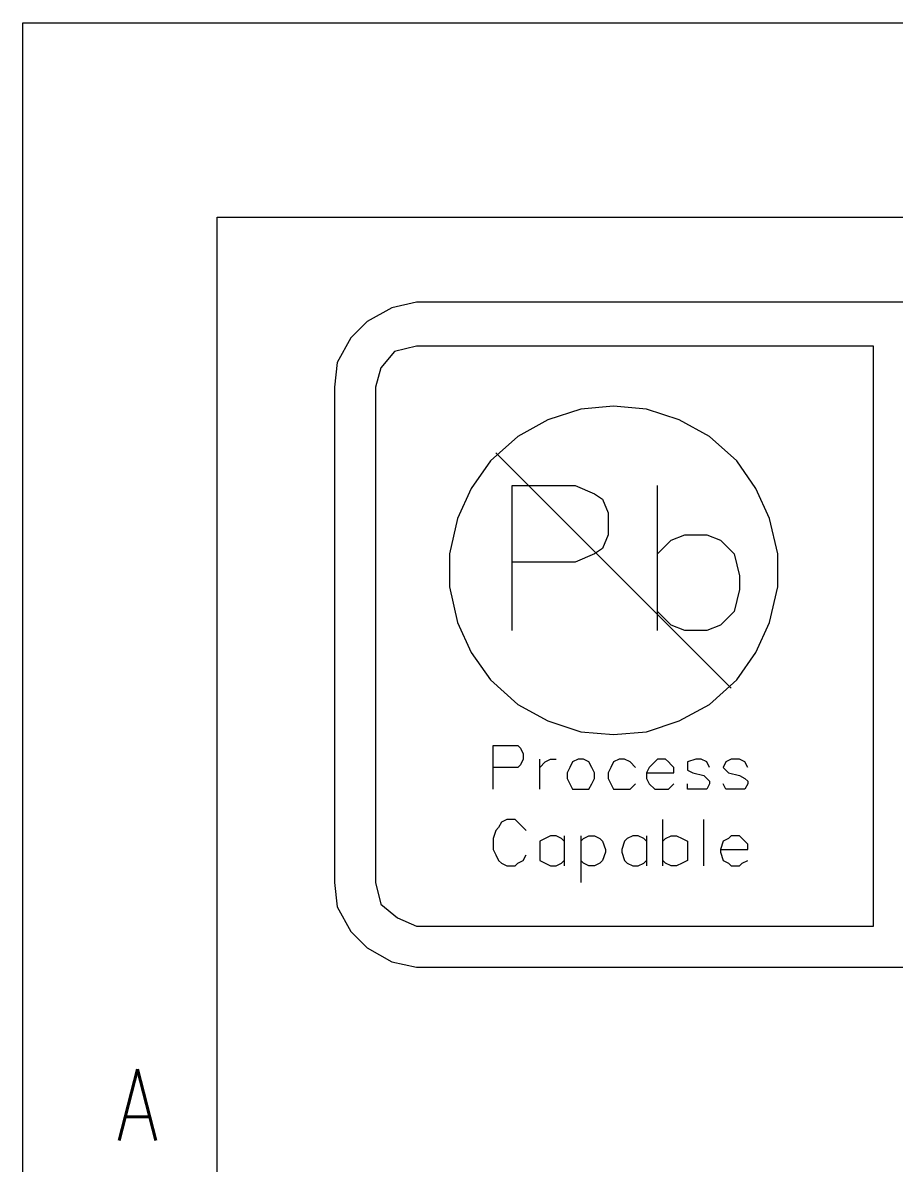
# Model space of a CAD drawing. Extents: x 2510 to 2649, y 709 to 759.
# Drawn here: x 2510.31 to 2515.84, y 751.44 to 758.68 of the extents above; entities that cross this region are included whole.
import ezdxf
from ezdxf.enums import TextEntityAlignment as Align

# ---------------------------------------------------------------- set-up
doc = ezdxf.new("R2010")
doc.units = 0
doc.header["$MEASUREMENT"] = 0
doc.layers.add('HANBO', color=7, linetype='CONTINUOUS', lineweight=9)
doc.styles.add('ROMANS', font='ROMANS.SHX', dxfattribs={"bigfont": 'gbcbig.shx'})

# ---------------------------------------------------------------- blocks, each defined once
blk = doc.blocks.new('ea')
at = {"layer": 'HANBO', "lineweight": 0}
for points in [[(45.6622, 80.5815), (45.5141, 80.5486), (45.3659, 80.4663), (45.267, 80.3675), (45.1847, 80.2193), (45.1682, 80.071)], [(53.1383, 80.5815), (45.6622, 80.5815)], [(45.6622, 80.3181), (45.5305, 80.2851), (45.4482, 80.1863), (45.4153, 80.071)], [(48.4122, 80.3181), (45.6622, 80.3181)], [(48.4122, 76.827), (48.4122, 80.3181)], [(45.1682, 80.071), (45.1682, 77.0904)], [(45.4153, 80.071), (45.4153, 77.0904)], [(46.8479, 79.9558), (46.6503, 79.9392), (46.4527, 79.8734), (46.2715, 79.7746), (46.1068, 79.6264), (45.9916, 79.4617), (45.9093, 79.2806), (45.8599, 79.0666), (45.8599, 78.8689), (45.9093, 78.6549), (45.9916, 78.4737), (46.1068, 78.309), (46.2715, 78.1608), (46.4527, 78.062), (46.6503, 77.9962), (46.8479, 77.9797), (47.0455, 77.9962), (47.2431, 78.062), (47.4242, 78.1608), (47.5889, 78.309), (47.7042, 78.4737), (47.7865, 78.6549), (47.8359, 78.8689), (47.8359, 79.0666), (47.7865, 79.2806), (47.7042, 79.4617), (47.5889, 79.6264), (47.4242, 79.7746), (47.2431, 79.8734), (47.0455, 79.9392), (46.8479, 79.9558)], [(46.1398, 79.6758), (47.556, 78.2596)], [(46.2386, 78.6055), (46.2386, 79.4783), (46.6173, 79.4783), (46.7326, 79.4288), (46.782, 79.3959), (46.815, 79.3135), (46.815, 79.1818), (46.782, 79.0994), (46.7326, 79.0666), (46.6173, 79.0172), (46.2386, 79.0172)], [(47.1113, 78.6055), (47.1113, 79.4783)], [(47.1113, 79.0666), (47.1937, 79.1489), (47.276, 79.1818), (47.4077, 79.1818), (47.4901, 79.1489), (47.5724, 79.0666), (47.6054, 78.9348), (47.6054, 78.8524), (47.5724, 78.7207), (47.4901, 78.6384), (47.4077, 78.6055), (47.276, 78.6055), (47.1937, 78.6384), (47.1113, 78.7207)], [(46.1233, 77.6503), (46.1233, 77.9138), (46.2386, 77.9138), (46.2715, 77.9138), (46.288, 77.8974), (46.3045, 77.8644), (46.3045, 77.8315), (46.288, 77.7985), (46.2715, 77.7821), (46.2386, 77.7821), (46.1233, 77.7821)], [(46.4033, 77.6503), (46.4033, 77.8315)], [(46.4033, 77.7491), (46.4033, 77.7821), (46.4362, 77.815), (46.4691, 77.8315), (46.5021, 77.8315)], [(46.6338, 77.8315), (46.6009, 77.815), (46.5844, 77.7821), (46.5679, 77.7491), (46.5679, 77.7163), (46.5844, 77.6833), (46.6009, 77.6503), (46.6338, 77.6503), (46.6667, 77.6503), (46.6997, 77.6503), (46.7162, 77.6833), (46.7326, 77.7163), (46.7326, 77.7491), (46.7162, 77.7821), (46.6997, 77.815), (46.6667, 77.8315), (46.6338, 77.8315)], [(46.9796, 77.7821), (46.9467, 77.815), (46.9137, 77.8315), (46.8808, 77.8315), (46.8479, 77.815), (46.8314, 77.7821), (46.815, 77.7491), (46.815, 77.7163), (46.8314, 77.6833), (46.8479, 77.6503), (46.8808, 77.6503), (46.9137, 77.6503), (46.9467, 77.6503), (46.9796, 77.6833)], [(47.0455, 77.7491), (47.2102, 77.7491), (47.2102, 77.7821), (47.1937, 77.7985), (47.1772, 77.815), (47.1608, 77.8315), (47.1113, 77.8315), (47.0949, 77.815), (47.0619, 77.7821), (47.0455, 77.7491), (47.0455, 77.7163), (47.0619, 77.6833), (47.0949, 77.6503), (47.1113, 77.6503), (47.1608, 77.6503), (47.1772, 77.6503), (47.2102, 77.6833)], [(47.4242, 77.7821), (47.4077, 77.815), (47.3748, 77.8315), (47.3419, 77.8315), (47.2925, 77.815), (47.2925, 77.7821), (47.2925, 77.7657), (47.3254, 77.7491), (47.3913, 77.7327), (47.4077, 77.7163), (47.4242, 77.6997), (47.4242, 77.6833), (47.4077, 77.6503), (47.3748, 77.6503), (47.3419, 77.6503), (47.2925, 77.6503), (47.2925, 77.6833)], [(47.6548, 77.7821), (47.6383, 77.815), (47.6054, 77.8315), (47.556, 77.8315), (47.523, 77.815), (47.5066, 77.7821), (47.523, 77.7657), (47.5395, 77.7491), (47.6054, 77.7327), (47.6383, 77.7163), (47.6548, 77.6997), (47.6548, 77.6833), (47.6383, 77.6503), (47.6054, 77.6503), (47.556, 77.6503), (47.523, 77.6503), (47.5066, 77.6833)], [(46.321, 77.4034), (46.3045, 77.4198), (46.2715, 77.4527), (46.2551, 77.4692), (46.2057, 77.4692), (46.1727, 77.4527), (46.1563, 77.4198), (46.1398, 77.4034), (46.1233, 77.354), (46.1233, 77.2881), (46.1398, 77.2552), (46.1563, 77.2222), (46.1727, 77.2058), (46.2057, 77.1892), (46.2551, 77.1892), (46.2715, 77.2058), (46.3045, 77.2222), (46.321, 77.2552)], [(47.1443, 77.1892), (47.1443, 77.4692)], [(47.3913, 77.1892), (47.3913, 77.4692)], [(46.5514, 77.3375), (46.535, 77.354), (46.5021, 77.3704), (46.4691, 77.3704), (46.4362, 77.354), (46.4033, 77.3375), (46.4033, 77.2881), (46.4033, 77.2716), (46.4033, 77.2222), (46.4362, 77.2058), (46.4691, 77.1892), (46.5021, 77.1892), (46.535, 77.2058), (46.5514, 77.2222)], [(46.5514, 77.3704), (46.5514, 77.1892)], [(46.6503, 77.3704), (46.6503, 77.0904)], [(46.6503, 77.3375), (46.6667, 77.354), (46.6997, 77.3704), (46.7326, 77.3704), (46.7656, 77.354), (46.782, 77.3375), (46.7985, 77.2881), (46.7985, 77.2716), (46.782, 77.2222), (46.7656, 77.2058), (46.7326, 77.1892), (46.6997, 77.1892), (46.6667, 77.2058), (46.6503, 77.2222)], [(47.0455, 77.3375), (47.029, 77.354), (46.9961, 77.3704), (46.9631, 77.3704), (46.9302, 77.354), (46.9137, 77.3375), (46.8973, 77.2881), (46.8973, 77.2716), (46.9137, 77.2222), (46.9302, 77.2058), (46.9631, 77.1892), (46.9961, 77.1892), (47.029, 77.2058), (47.0455, 77.2222)], [(47.0455, 77.3704), (47.0455, 77.1892)], [(47.1443, 77.3375), (47.1608, 77.354), (47.1937, 77.3704), (47.2267, 77.3704), (47.2596, 77.354), (47.2925, 77.3375), (47.2925, 77.2881), (47.2925, 77.2716), (47.2925, 77.2222), (47.2596, 77.2058), (47.2267, 77.1892), (47.1937, 77.1892), (47.1608, 77.2058), (47.1443, 77.2222)], [(47.4901, 77.2881), (47.6548, 77.2881), (47.6548, 77.321), (47.6383, 77.3375), (47.6218, 77.354), (47.6054, 77.3704), (47.556, 77.3704), (47.5395, 77.354), (47.5066, 77.3375), (47.4901, 77.2881), (47.4901, 77.2716), (47.5066, 77.2222), (47.5395, 77.2058), (47.556, 77.1892), (47.6054, 77.1892), (47.6218, 77.2058), (47.6548, 77.2222)], [(45.1682, 77.0904), (45.1847, 76.9423), (45.267, 76.7941), (45.3659, 76.6953), (45.5141, 76.6129), (45.6622, 76.58)], [(45.4153, 77.0904), (45.4482, 76.9588), (45.547, 76.8764), (45.6622, 76.827)], [(45.6622, 76.827), (48.4122, 76.827)], [(45.6622, 76.58), (53.1383, 76.58)]]:
    blk.add_lwpolyline(points, dxfattribs=at)

msp = doc.modelspace()

# ---------------------------------------------------------------- linework, layer by layer
at = {"layer": 'HANBO', "linetype": 'Continuous', "lineweight": 0}
for points in [[(2510.313, 758.6805), (2579.9053, 758.6805), (2579.9053, 709.2976), (2510.313, 709.2976)], [(2511.5475, 757.446), (2578.6707, 757.446), (2578.673, 710.5321), (2511.5475, 710.5321)]]:
    msp.add_lwpolyline(points, close=True, dxfattribs=at)

# ---------------------------------------------------------------- block references
at = {"layer": 'HANBO', "color": 3, "xscale": 1.055206152000143, "yscale": 1.055206152000143, "zscale": 1.055206152000143}
msp.add_blockref('ea', (2464.6291, 671.8754), dxfattribs=at)

# ---------------------------------------------------------------- texts
at = {"layer": 'HANBO', "style": 'ROMANS', "width": 0.75}
msp.add_text('A', height=0.4535, dxfattribs=at).set_placement((2511.0407, 751.5817), align=Align.CENTER)

doc.saveas('drawing.dxf')
